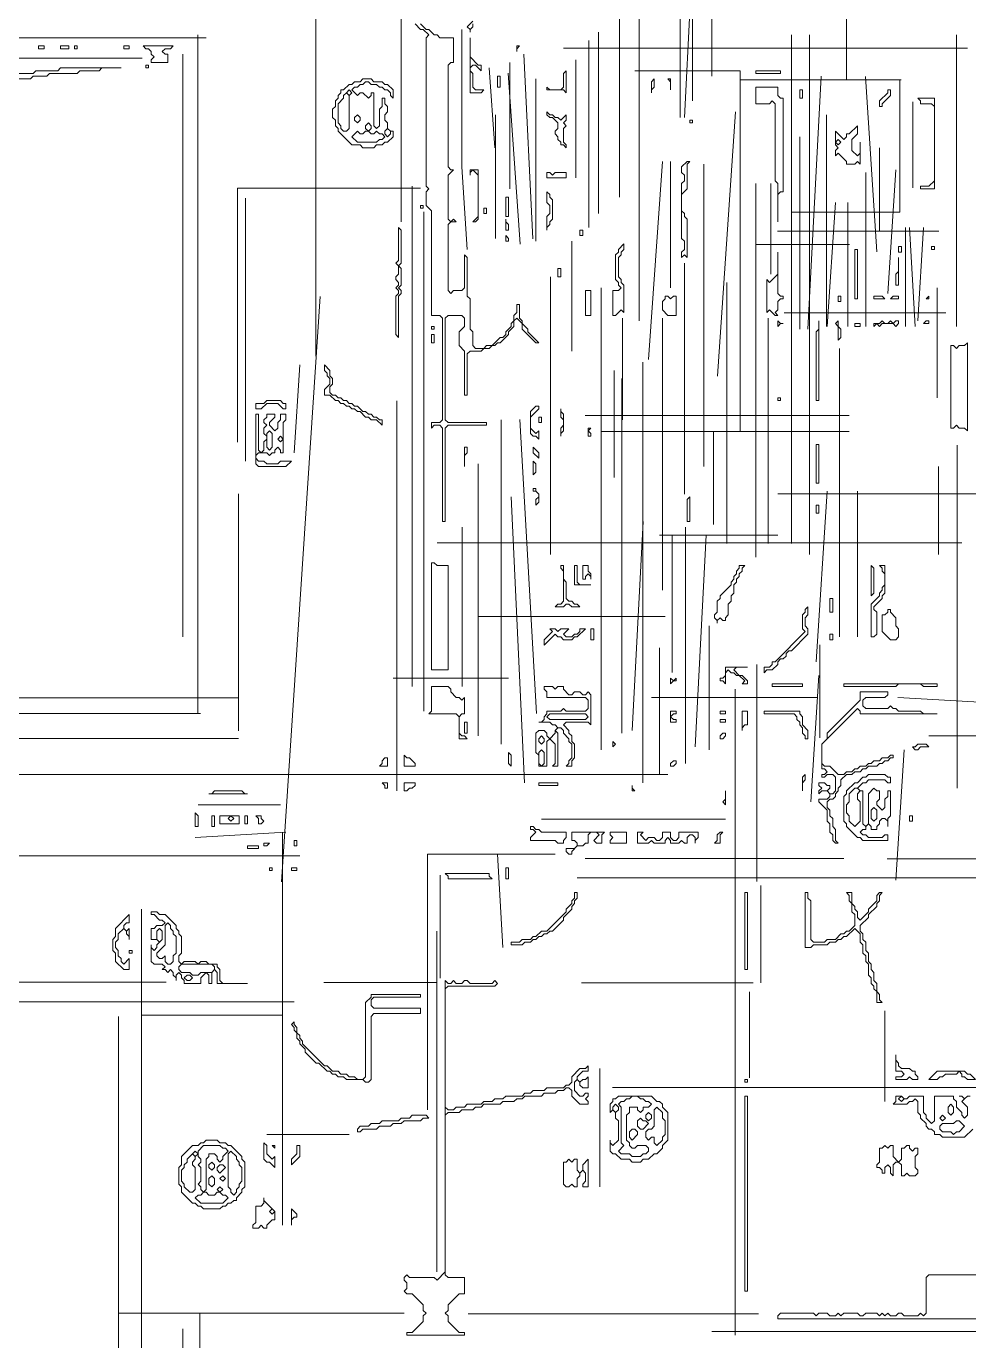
# Model space of a CAD drawing. Extents: x 12 to 2459, y 13 to 1740.
# Drawn here: x 1513.5 to 1856.5, y 627 to 1105.2 of the extents above; entities that cross this region are included whole.
import ezdxf

# ---------------------------------------------------------------- set-up
doc = ezdxf.new("R2010")
doc.units = 0
for name, color, linetype, lineweight in [('TRACE_CURVE', 6, 'Continuous', 0), ('TRACE_STRAIGHT', 5, 'Continuous', 0), ('TRACE_TEXT_SYMBOL', 6, 'Continuous', 0)]:
    doc.layers.add(name, color=color, linetype=linetype, lineweight=lineweight)

msp = doc.modelspace()

# ---------------------------------------------------------------- linework, layer by layer
at = {"layer": 'TRACE_CURVE', "color": 6}
for points in [[(1655, 1106), (1657, 1104), (1658, 1104), (1660, 1102), (1659, 1101), (1659, 1047), (1660, 1046), (1659, 1045), (1659, 1040), (1661, 1038), (1661, 1000), (1664, 1000), (1665, 999), (1665, 962), (1664, 961), (1661, 961), (1661, 959), (1662, 960), (1664, 960), (1665, 959), (1665, 925), (1666, 925), (1666, 959), (1667, 960), (1681, 960), (1681, 961), (1667, 961), (1666, 962), (1666, 999), (1667, 1000), (1672, 1000), (1673, 999), (1673, 996), (1671, 994), (1671, 989), (1673, 987), (1673, 971), (1674, 971), (1674, 986), (1675, 987), (1679, 987), (1680, 988), (1682, 988), (1683, 989), (1684, 989), (1685, 990), (1686, 990), (1689, 993), (1689, 994), (1691, 996), (1691, 998), (1692, 999), (1694, 997), (1694, 995), (1699, 990), (1700, 990), (1696, 994), (1696, 995), (1694, 997), (1694, 998), (1693, 999), (1693, 1004)], [(1693, 1004), (1692, 1004), (1692, 1001), (1691, 1000), (1691, 998), (1690, 997), (1690, 996), (1688, 994), (1688, 993), (1687, 992), (1686, 992), (1683, 989), (1681, 989), (1680, 988), (1677, 988), (1676, 989), (1676, 994), (1675, 995), (1675, 1006), (1674, 1007), (1674, 1021), (1673, 1022), (1673, 1010), (1672, 1009), (1669, 1009), (1668, 1008), (1667, 1009), (1667, 1033), (1668, 1034), (1670, 1034), (1669, 1035), (1668, 1034), (1667, 1035), (1667, 1051), (1669, 1053), (1668, 1053), (1667, 1054), (1667, 1091), (1668, 1092), (1669, 1092), (1669, 1101), (1664, 1101), (1663, 1102), (1662, 1102), (1660, 1104), (1659, 1104), (1657, 1106)], [(1506, 1086), (1515, 1086), (1516, 1087), (1521, 1087), (1522, 1088), (1532, 1088), (1533, 1089), (1540, 1089), (1541, 1090), (1548, 1090), (1526, 1090), (1525, 1089), (1517, 1089), (1516, 1088), (1506, 1088)], [(1666, 758), (1666, 652), (1663, 649), (1662, 650), (1653, 650), (1652, 651), (1651, 650), (1651, 649), (1652, 648), (1652, 646), (1651, 645), (1652, 644), (1654, 644), (1658, 640), (1658, 638), (1659, 637), (1658, 636), (1658, 634), (1654, 630), (1652, 630), (1652, 629), (1673, 629), (1673, 630), (1671, 630), (1667, 634), (1667, 636), (1666, 637), (1667, 638), (1667, 640), (1671, 644), (1673, 644), (1673, 650), (1667, 650), (1666, 651), (1666, 709), (1667, 710), (1671, 710), (1672, 711), (1676, 711), (1677, 712), (1679, 712), (1680, 713), (1686, 713), (1687, 714), (1691, 714), (1692, 715), (1694, 715), (1695, 716), (1701, 716), (1702, 717), (1706, 717), (1707, 718), (1709, 718), (1710, 719), (1711, 719), (1712, 718), (1712, 716), (1715, 713), (1718, 713), (1718, 714), (1717, 715), (1718, 716), (1718, 717), (1717, 717)], [(1717, 717), (1716, 716), (1715, 716), (1713, 718), (1713, 721), (1714, 722), (1715, 721), (1715, 720), (1716, 719), (1718, 719), (1718, 723), (1717, 722), (1716, 722), (1715, 721), (1714, 722), (1714, 723), (1716, 725), (1718, 725), (1718, 727), (1717, 726), (1715, 726), (1712, 723), (1712, 721), (1711, 720), (1710, 720), (1709, 719), (1703, 719), (1702, 718), (1698, 718), (1697, 717), (1695, 717), (1694, 716), (1688, 716), (1687, 715), (1684, 715), (1683, 714), (1680, 714), (1679, 713), (1674, 713), (1673, 712), (1670, 712), (1669, 711), (1667, 711), (1666, 712), (1666, 755), (1667, 756), (1684, 756), (1685, 757), (1684, 758), (1683, 757), (1675, 757), (1674, 758), (1673, 758), (1672, 757), (1670, 757), (1669, 758), (1668, 757), (1667, 757), (1666, 758)]]:
    msp.add_lwpolyline(points, dxfattribs=at)
at = {"layer": 'TRACE_STRAIGHT', "color": 5}
for p, q in [((1729.44, 1167), (1729.44, 1043)), ((1812, 1140), (1812, 1085.65)), ((1751.5, 1124), (1751.5, 1072)), ((1756, 1125), (1756, 1078)), ((1649.89, 1119), (1649.89, 1034)), ((1763, 1123), (1763, 1087)), ((1618.85, 1118.88), (1618.85, 985.12)), ((1736.5, 1117.75), (1736.5, 998)), ((1753, 1072), (1755.1, 1113)), ((1454, 1100.96), (1579, 1100.96)), ((1575.9, 1102), (1575.9, 855.11)), ((1672, 1104), (1672, 1054)), ((1718.25, 1100), (1718.25, 1032)), ((1721.75, 1103), (1721.75, 1037)), ((1792, 1102), (1792, 917)), ((1798.5, 1102), (1798.5, 913)), ((1852, 1102), (1852, 996)), ((1570.5, 1095), (1570.5, 883)), ((1694.62, 1095.03), (1697.87, 1027.85)), ((1709, 1097.25), (1856, 1097.25)), ((1454.38, 1093.55), (1555.62, 1093.55)), ((1689.5, 1092), (1689.5, 1046)), ((1713.5, 1093), (1713.5, 1050)), ((1682, 1090), (1684, 1061)), ((1688.86, 1088.06), (1693.19, 1025.94)), ((1699, 1086), (1699, 1027)), ((1735, 1089), (1773.27, 1089)), ((1773.27, 1089), (1773.27, 957.74)), ((1773.27, 1085.65), (1831.88, 1085.65)), ((1797.97, 995.02), (1802.81, 1087.06)), ((1818.93, 1086.93), (1823.11, 1023.07)), ((1831.38, 1085.65), (1831.38, 1037.54)), ((1836.19, 1077.63), (1836.19, 1046.37)), ((1684.25, 1073), (1684.25, 1028)), ((1765.1, 977.93), (1771.59, 1074.03)), ((1804.75, 1073), (1804.75, 996)), ((1795, 1065), (1795, 995)), ((1824, 1061), (1824, 1030.65)), ((1672, 1054), (1674, 1024)), ((1740, 984), (1745, 1056)), ((1748, 1056), (1748, 1010)), ((1760.12, 1055), (1760.12, 945)), ((1819, 1052), (1819, 996)), ((1827, 1008), (1830, 1053)), ((1779, 1048), (1779, 912)), ((1784.5, 1048), (1784.5, 1015)), ((1590.35, 1046.3), (1590.35, 953.87)), ((1590.35, 1046.3), (1657, 1046.3)), ((1593.33, 1042.63), (1593.33, 947)), ((1654, 1047), (1654, 865)), ((1658.21, 1037.63), (1658.21, 856)), ((1805, 996), (1808, 1041)), ((1812.5, 1041), (1812.5, 996)), ((1791.87, 1037.54), (1831.38, 1037.54)), ((1786.87, 1030.65), (1845.63, 1030.65)), ((1833.5, 1032), (1833.5, 996)), ((1835, 1032), (1837, 996)), ((1838, 998), (1840, 1032)), ((1712, 1027), (1712, 987)), ((1779, 1025.79), (1813.13, 1025.79)), ((1753, 1019), (1753, 935)), ((1704.31, 1014), (1704.31, 913)), ((1722.75, 1010), (1722.75, 842)), ((1768.5, 1012), (1768.5, 917)), ((1845, 1010), (1845, 970)), ((1606.4, 793.91), (1620.4, 1006.91)), ((1789.37, 1000.95), (1848.14, 1000.95)), ((1730.5, 999), (1730.5, 962)), ((1745, 999), (1745, 900)), ((1783.5, 999), (1783.5, 917)), ((1809.5, 988), (1809.5, 883)), ((1611, 950), (1613, 982)), ((1737.88, 983), (1737.88, 830)), ((1727.5, 980), (1727.5, 941)), ((1730.25, 977), (1730.25, 848)), ((1648.36, 968.88), (1648.36, 827)), ((1686.28, 962), (1686.28, 844)), ((1693.18, 962.12), (1699.18, 855.12)), ((1716.93, 963.59), (1813, 963.59)), ((1722.75, 957.74), (1813, 957.74)), ((1763.58, 957.74), (1763.58, 923.88)), ((1852.25, 952.83), (1852.25, 828)), ((1678, 946), (1678, 847)), ((1845.5, 945), (1845.5, 913)), ((1590.7, 935.13), (1590.7, 848.87)), ((1689.96, 933.95), (1694.8, 829.99)), ((1787, 935.06), (2043, 935.06)), ((1801, 874), (1805, 936)), ((1816, 936), (1816, 883)), ((1672.12, 923), (1672.12, 865)), ((1734, 849), (1738, 925)), ((1753.38, 923), (1753.38, 837)), ((1744, 920), (1787, 920)), ((1748.61, 920), (1748.61, 870.12)), ((1757, 843), (1761, 920)), ((1663.03, 917.25), (1854.03, 917.25)), ((1678, 890.5), (1746, 890.5)), ((1762, 887), (1762, 842)), ((1802.36, 880.13), (1802.36, 846.37)), ((1744, 879), (1744, 833)), ((1779.41, 873), (1779.41, 794)), ((1647, 868), (1689, 868)), ((1799, 823), (1802, 869)), ((1454, 860.82), (1590.7, 860.82)), ((1741, 861), (1801.48, 861)), ((1771.49, 864), (1771.49, 629)), ((1830.66, 861.01), (1883.66, 858.01)), ((1455, 855.11), (1576.88, 855.11)), ((1842, 847), (1922, 847)), ((1405.62, 846.11), (1590.7, 846.11)), ((1829.97, 794.5), (1833, 842)), ((1445.62, 832.97), (1747, 832.97)), ((1576, 822), (1606, 822)), ((1701, 816.75), (1768, 816.75)), ((1575, 810), (1608, 812)), ((1606.71, 812), (1606.71, 669)), ((1438.12, 803.42), (1613, 803.42)), ((1659.53, 804), (1659.53, 711)), ((1659.53, 804), (1706, 804)), ((1685, 804), (1687, 770)), ((1716.88, 802.38), (1811, 802.38)), ((1826.87, 802.27), (1923, 802.27)), ((1664.09, 796.38), (1664.09, 758.88)), ((1714, 795.38), (1915, 795.38)), ((1780.87, 792.63), (1780.87, 757.16)), ((1555.43, 784), (1555.43, 561.37)), ((1662.88, 776), (1662.88, 652)), ((1473.12, 757.38), (1564.38, 757.38)), ((1621.85, 757.37), (1663, 757.37)), ((1715.62, 757.16), (1778, 757.16)), ((1776.67, 753.88), (1776.67, 722.62)), ((1236.88, 750.26), (1611, 750.26)), ((1826, 747), (1826, 714)), ((1547.03, 745), (1547.03, 552.62)), ((1555.43, 745.47), (1606.71, 745.47)), ((1722.25, 726), (1722.25, 683)), ((1726.87, 719.09), (1860, 719.09)), ((1601, 702), (1631, 702)), ((1547, 637), (1651, 637)), ((1576.7, 637), (1576.7, 552)), ((1674.38, 636.77), (1780, 636.77)), ((1570.43, 631.38), (1570.43, 552)), ((1763, 630.39), (1924, 630.39))]:
    msp.add_line(p, q, dxfattribs=at)
at = {"layer": 'TRACE_TEXT_SYMBOL', "color": 6}
for points in [[(1676, 1107), (1674, 1105), (1675, 1104), (1675, 1103), (1675, 1104), (1676, 1105), (1676, 1106)], [(1636, 1086), (1635, 1085), (1633, 1085), (1632, 1084), (1631, 1084), (1629, 1082), (1628, 1082), (1628, 1081), (1627, 1080), (1627, 1079), (1626, 1078), (1626, 1076), (1625, 1075), (1625, 1072), (1626, 1071), (1626, 1069), (1627, 1068), (1627, 1067), (1632, 1062), (1635, 1062), (1636, 1061), (1640, 1061), (1641, 1062), (1643, 1062), (1644, 1063), (1645, 1063), (1647, 1065), (1647, 1067), (1646, 1067), (1645, 1068), (1645, 1070), (1644, 1071), (1644, 1073), (1645, 1074), (1645, 1076), (1644, 1077), (1644, 1079), (1643, 1079), (1643, 1076), (1642, 1075), (1642, 1069), (1641, 1068), (1640, 1069), (1640, 1081), (1639, 1081), (1639, 1080), (1638, 1079), (1636, 1081), (1635, 1081), (1634, 1080), (1632, 1082), (1633, 1083), (1634, 1083), (1635, 1084), (1636, 1084), (1637, 1085), (1638, 1085), (1639, 1084), (1641, 1084), (1642, 1083), (1643, 1083), (1644, 1082), (1645, 1082), (1646, 1081)], [(1646, 1081), (1646, 1080), (1647, 1079), (1647, 1082), (1645, 1084), (1644, 1084), (1643, 1085), (1640, 1085), (1639, 1086), (1636, 1086)], [(1702, 865), (1702, 864), (1703, 863), (1703, 861), (1717, 861), (1718, 860), (1718, 857), (1717, 856), (1710, 856), (1709, 857), (1708, 856), (1703, 856), (1703, 855), (1702, 854), (1702, 853), (1701, 852), (1700, 852), (1704, 852), (1705, 851), (1706, 851), (1707, 850), (1706, 849), (1706, 848), (1704, 846), (1703, 847), (1703, 848), (1702, 849), (1700, 849), (1699, 848), (1699, 841), (1700, 840), (1700, 836), (1703, 836), (1703, 845), (1704, 846), (1706, 844), (1706, 837), (1705, 836), (1707, 836), (1707, 848), (1706, 849), (1707, 850), (1708, 850), (1709, 849), (1709, 848), (1711, 846), (1711, 845), (1712, 844), (1712, 839), (1711, 838), (1711, 837), (1710, 836), (1712, 836), (1712, 838), (1713, 839), (1713, 844), (1712, 845), (1712, 847), (1711, 848), (1711, 849), (1709, 851), (1710, 852), (1718, 852), (1719, 851)], [(1719, 851), (1719, 862), (1718, 863), (1717, 862), (1716, 862), (1715, 863), (1713, 863), (1712, 862), (1711, 862), (1709, 864), (1709, 865), (1707, 865), (1706, 864), (1705, 865), (1702, 865)], [(1817, 863), (1817, 860), (1805, 848), (1805, 846), (1803, 844), (1803, 835), (1804, 835), (1805, 834), (1804, 833), (1803, 833), (1803, 832), (1804, 832), (1805, 833), (1807, 833), (1808, 832), (1808, 827), (1807, 826), (1806, 826), (1805, 827), (1806, 828), (1806, 829), (1805, 829), (1804, 830), (1802, 830), (1802, 829), (1803, 828), (1802, 827), (1802, 826), (1803, 827), (1805, 827), (1806, 826), (1806, 825), (1805, 824), (1802, 824), (1802, 823), (1805, 820), (1805, 816), (1806, 815), (1806, 812), (1807, 811), (1807, 809), (1808, 808), (1809, 808), (1808, 809), (1808, 813), (1807, 814), (1807, 817), (1806, 818), (1806, 820), (1805, 821), (1805, 823), (1806, 824), (1807, 824), (1808, 825), (1808, 826), (1809, 827), (1809, 828), (1810, 829), (1810, 831), (1812, 833), (1814, 833), (1815, 834), (1817, 834), (1818, 835)], [(1818, 835), (1819, 835), (1820, 836), (1823, 836), (1824, 837), (1825, 837), (1826, 838), (1827, 838), (1828, 839), (1829, 839), (1829, 840), (1828, 840), (1827, 839), (1825, 839), (1824, 838), (1822, 838), (1821, 837), (1820, 837), (1819, 836), (1817, 836), (1816, 835), (1815, 835), (1814, 834), (1812, 834), (1811, 833), (1809, 833), (1806, 836), (1804, 836), (1803, 837), (1803, 844), (1816, 857), (1817, 856), (1817, 855), (1845, 855), (1840, 855), (1839, 856), (1831, 856), (1830, 857), (1829, 857), (1828, 858), (1827, 857), (1819, 857), (1818, 858), (1818, 860), (1819, 861), (1826, 861), (1827, 862), (1827, 863), (1817, 863)], [(1820, 833), (1819, 832), (1818, 832), (1816, 830), (1815, 830), (1812, 827), (1812, 826), (1811, 825), (1811, 816), (1812, 815), (1812, 814), (1816, 810), (1817, 810), (1818, 809), (1827, 809), (1827, 811), (1826, 811), (1825, 810), (1820, 810), (1819, 811), (1818, 811), (1817, 812), (1818, 813), (1819, 813), (1819, 814), (1820, 815), (1821, 814), (1821, 813), (1823, 813), (1823, 814), (1824, 815), (1824, 816), (1825, 817), (1826, 817), (1827, 816), (1827, 814), (1827, 817), (1828, 818), (1828, 827), (1827, 827), (1827, 825), (1826, 824), (1826, 821), (1825, 820), (1823, 822), (1823, 823), (1824, 824), (1824, 827), (1823, 827), (1822, 828), (1820, 826), (1820, 815), (1819, 814), (1818, 815), (1818, 827), (1817, 827), (1816, 828), (1818, 830), (1819, 830), (1820, 831), (1826, 831), (1827, 830), (1828, 830), (1828, 832)], [(1828, 832), (1827, 832), (1826, 833), (1820, 833)], [(1797, 790), (1797, 770), (1799, 770), (1800, 771), (1805, 771), (1806, 772), (1808, 772), (1809, 773), (1810, 773), (1811, 774), (1812, 774), (1815, 777), (1817, 775), (1817, 772), (1818, 771), (1818, 768), (1819, 767), (1819, 765), (1820, 764), (1820, 760), (1821, 759), (1821, 757), (1822, 756), (1822, 755), (1823, 754), (1823, 750), (1825, 750), (1824, 751), (1824, 753), (1823, 754), (1823, 757), (1822, 758), (1822, 761), (1821, 762), (1821, 764), (1820, 765), (1820, 768), (1819, 769), (1819, 772), (1818, 773), (1818, 775), (1817, 776), (1817, 778), (1820, 781), (1820, 782), (1823, 785), (1823, 786), (1824, 787), (1824, 789), (1825, 790), (1824, 790), (1823, 789), (1823, 787), (1820, 784), (1820, 783), (1817, 780), (1816, 781), (1816, 783), (1815, 784), (1815, 785), (1814, 786), (1814, 790), (1812, 790), (1813, 789)], [(1813, 789), (1813, 787), (1814, 786), (1814, 783), (1815, 782), (1815, 778), (1813, 776), (1812, 776), (1811, 775), (1810, 775), (1808, 773), (1805, 773), (1804, 772), (1800, 772), (1799, 773), (1799, 787), (1798, 788), (1798, 790), (1797, 790)], [(1559, 783), (1559, 782), (1560, 782), (1562, 780), (1563, 780), (1564, 779), (1563, 778), (1561, 778), (1560, 777), (1559, 777), (1559, 773), (1561, 773), (1562, 772), (1561, 771), (1561, 770), (1560, 769), (1559, 770), (1559, 771), (1559, 765), (1560, 764), (1563, 764), (1564, 763), (1563, 762), (1564, 762), (1565, 761), (1566, 762), (1567, 761), (1567, 760), (1568, 759), (1568, 758), (1568, 760), (1569, 761), (1570, 760), (1570, 759), (1571, 758), (1571, 757), (1577, 757), (1577, 759), (1579, 761), (1580, 760), (1580, 757), (1581, 757), (1581, 761), (1582, 762), (1583, 761), (1583, 757), (1594, 757), (1585, 757), (1584, 758), (1584, 762), (1583, 763), (1583, 764), (1580, 764), (1579, 765), (1577, 765), (1576, 764), (1575, 765), (1571, 765), (1570, 764), (1569, 765), (1569, 767), (1570, 768), (1570, 774), (1569, 775)], [(1569, 775), (1569, 776), (1568, 777), (1568, 778), (1564, 782), (1562, 782), (1561, 783), (1559, 783)], [(1857, 716), (1856, 716), (1855, 715), (1854, 716), (1853, 716), (1854, 716), (1855, 715), (1854, 714), (1856, 712), (1856, 709), (1855, 708), (1854, 709), (1854, 710), (1852, 712), (1852, 714), (1851, 715), (1851, 716), (1844, 716), (1844, 707), (1843, 706), (1841, 708), (1841, 709), (1840, 710), (1840, 716), (1835, 716), (1834, 715), (1833, 715), (1832, 716), (1830, 716), (1830, 714), (1829, 713), (1834, 713), (1835, 714), (1836, 714), (1837, 715), (1838, 714), (1838, 710), (1839, 709), (1839, 708), (1841, 706), (1841, 705), (1842, 704), (1843, 704), (1844, 703), (1844, 702), (1846, 702), (1847, 701), (1855, 701), (1858, 704)], [(1862, 651), (1842, 651), (1841, 650), (1841, 637), (1840, 636), (1839, 637), (1838, 636), (1833, 636), (1832, 637), (1831, 637), (1830, 636), (1828, 636), (1827, 637), (1826, 636), (1825, 637), (1824, 636), (1823, 637), (1819, 637), (1818, 636), (1817, 636), (1816, 637), (1811, 637), (1810, 636), (1809, 637), (1808, 636), (1806, 636), (1805, 637), (1802, 637), (1801, 636), (1800, 637), (1788, 637), (1787, 636), (1787, 635), (1860, 635)]]:
    msp.add_lwpolyline(points, dxfattribs=at)
for points in [[(1675, 1101), (1675, 1081), (1679, 1081), (1680, 1082), (1677, 1082), (1676, 1083), (1676, 1088), (1675, 1089), (1675, 1090), (1676, 1091), (1677, 1091), (1679, 1089), (1679, 1091), (1678, 1091), (1675, 1094)], [(1518, 1098), (1520, 1098), (1520, 1097), (1518, 1097)], [(1526, 1098), (1529, 1098), (1529, 1097), (1526, 1097)], [(1531, 1098), (1532, 1098), (1532, 1097), (1531, 1097)], [(1549, 1098), (1551, 1098), (1551, 1097), (1549, 1097)], [(1556, 1098), (1557, 1097), (1558, 1097), (1559, 1096), (1559, 1095), (1560, 1094), (1559, 1093), (1559, 1092), (1565, 1092), (1565, 1095), (1564, 1095), (1563, 1096), (1564, 1097), (1566, 1097), (1567, 1098)], [(1692, 1098), (1692, 1096), (1692, 1097), (1693, 1098)], [(1557, 1091), (1558, 1091), (1558, 1090), (1557, 1090)], [(1685, 1087), (1686, 1087), (1686, 1083), (1685, 1083)], [(1710, 1089), (1709, 1088), (1709, 1083), (1708, 1082), (1704, 1082), (1703, 1083), (1703, 1082), (1709, 1082), (1710, 1081)], [(1742, 1086), (1741, 1085), (1741, 1081), (1741, 1082), (1742, 1083)], [(1747, 1086), (1748, 1085), (1748, 1082), (1748, 1086)], [(1779, 1089), (1788, 1089), (1788, 1088), (1779, 1088)], [(1629, 1080), (1630, 1081), (1631, 1080), (1631, 1068), (1630, 1067), (1629, 1067), (1628, 1068), (1628, 1069), (1627, 1070), (1627, 1077), (1629, 1079)], [(1630, 1081), (1631, 1082), (1632, 1081), (1631, 1080)], [(1779, 1083), (1779, 1077), (1784, 1077), (1785, 1078), (1786, 1077), (1786, 1049), (1787, 1048), (1787, 1034), (1787, 1044), (1788, 1045), (1789, 1045), (1789, 1079), (1788, 1079), (1787, 1080), (1787, 1083)], [(1795, 1082), (1796, 1082), (1796, 1079), (1795, 1079)], [(1827, 1082), (1827, 1081), (1824, 1078), (1824, 1076), (1825, 1076), (1825, 1077), (1828, 1080), (1828, 1082)], [(1838, 1079), (1839, 1078), (1839, 1077), (1843, 1077), (1844, 1076), (1844, 1049), (1842, 1047), (1839, 1047), (1839, 1046), (1844, 1046), (1844, 1079)], [(1633, 1072), (1634, 1073), (1635, 1072), (1635, 1071), (1634, 1070), (1633, 1071)], [(1703, 1074), (1703, 1073), (1704, 1072), (1705, 1072), (1707, 1070), (1707, 1068), (1706, 1067), (1706, 1066), (1707, 1065), (1707, 1064), (1708, 1063), (1708, 1062), (1709, 1062), (1710, 1061), (1710, 1062), (1709, 1063), (1709, 1068), (1710, 1069), (1709, 1070), (1710, 1071), (1710, 1073), (1708, 1071), (1707, 1072), (1706, 1072), (1705, 1073), (1704, 1073)], [(1634, 1067), (1635, 1066), (1636, 1066), (1637, 1067), (1638, 1067), (1639, 1066), (1640, 1066), (1641, 1067), (1642, 1066), (1643, 1066), (1644, 1065), (1643, 1064), (1642, 1064), (1641, 1063), (1634, 1063), (1632, 1065)], [(1637, 1069), (1638, 1070), (1639, 1069), (1639, 1068), (1638, 1067), (1637, 1068)], [(1644, 1067), (1645, 1068), (1646, 1067), (1646, 1066), (1645, 1065), (1644, 1066)], [(1755, 1071), (1755, 1070), (1756, 1070), (1756, 1071)], [(1816, 1069), (1813, 1066), (1812, 1066), (1812, 1065), (1811, 1064), (1808, 1067), (1808, 1062), (1809, 1061), (1808, 1060), (1808, 1058), (1809, 1059), (1812, 1056), (1812, 1055), (1815, 1055), (1816, 1056), (1817, 1055), (1817, 1063), (1817, 1059), (1816, 1058), (1814, 1060), (1814, 1064), (1816, 1066)], [(1808, 1063), (1809, 1064), (1810, 1063), (1809, 1062)], [(1675, 1053), (1675, 1051), (1675, 1052), (1676, 1053), (1678, 1051), (1678, 1036), (1676, 1034), (1677, 1034), (1678, 1035), (1678, 1053)], [(1703, 1052), (1703, 1050), (1710, 1050), (1710, 1052), (1706, 1052), (1705, 1051), (1704, 1052)], [(1754, 1056), (1752, 1054), (1752, 1052), (1753, 1051), (1753, 1049), (1752, 1048), (1752, 1028), (1753, 1027), (1753, 1024), (1752, 1023), (1752, 1021), (1753, 1022), (1754, 1021), (1754, 1035), (1753, 1036), (1753, 1037), (1752, 1038), (1752, 1044), (1754, 1046), (1754, 1055), (1755, 1056)], [(1688, 1043), (1689, 1043), (1689, 1036), (1688, 1036)], [(1703, 1045), (1703, 1041), (1704, 1040), (1704, 1037), (1703, 1036), (1703, 1031), (1703, 1032), (1704, 1033), (1704, 1034), (1705, 1035), (1705, 1042), (1704, 1043), (1704, 1044)], [(1657, 1040), (1658, 1040), (1658, 1039), (1657, 1039)], [(1680, 1039), (1681, 1039), (1681, 1037), (1680, 1037)], [(1688, 1035), (1688, 1031), (1689, 1031), (1689, 1033), (1688, 1034)], [(1649, 1032), (1649, 1020), (1648, 1019), (1649, 1018), (1649, 1015), (1648, 1014), (1648, 1013), (1649, 1012), (1649, 1011), (1648, 1010), (1649, 1009), (1649, 1008), (1648, 1007), (1648, 993), (1649, 992), (1649, 1007), (1650, 1008), (1650, 1009), (1649, 1010), (1650, 1011), (1650, 1017), (1649, 1018), (1650, 1019), (1650, 1031)], [(1688, 1029), (1688, 1027), (1689, 1027), (1689, 1028)], [(1715, 1031), (1716, 1031), (1716, 1029), (1715, 1029)], [(1731, 1026), (1729, 1024), (1729, 1023), (1728, 1022), (1728, 1013), (1729, 1012), (1729, 1011), (1730, 1010), (1729, 1009), (1727, 1009), (1727, 1000), (1728, 1000), (1730, 1002), (1731, 1001), (1731, 1011), (1730, 1012), (1730, 1013), (1729, 1014), (1729, 1021), (1730, 1022), (1730, 1023), (1731, 1024)], [(1815, 1024), (1816, 1024), (1816, 1006), (1815, 1006)], [(1831, 1025), (1832, 1025), (1832, 1023), (1831, 1023)], [(1843, 1025), (1843, 1024), (1844, 1024), (1844, 1025)], [(1787, 1023), (1787, 1015), (1784, 1012), (1783, 1013), (1783, 1001), (1784, 1002), (1786, 1000), (1787, 1000), (1786, 1001), (1787, 1002), (1787, 1005), (1788, 1006), (1789, 1006), (1789, 1007), (1788, 1007), (1787, 1008)], [(1831, 1021), (1831, 1016), (1830, 1015), (1830, 1011), (1831, 1011)], [(1707, 1017), (1708, 1017), (1708, 1014), (1707, 1014)], [(1717, 1009), (1717, 1000), (1719, 1000), (1719, 1009)], [(1746, 1007), (1746, 1006), (1745, 1005), (1745, 1002), (1747, 1000), (1750, 1000), (1750, 1007), (1749, 1007), (1748, 1006), (1747, 1007)], [(1809, 1007), (1810, 1007), (1810, 1005), (1809, 1005)], [(1822, 1007), (1822, 1006), (1826, 1006), (1825, 1007)], [(1829, 1007), (1828, 1006), (1831, 1006), (1831, 1007)], [(1842, 1007), (1841, 1006), (1842, 1006)], [(1661, 996), (1662, 996), (1662, 995), (1661, 995)], [(1787, 998), (1787, 996), (1788, 997), (1789, 997), (1788, 997)], [(1802, 998), (1802, 995), (1801, 994), (1801, 969), (1802, 969)], [(1809, 998), (1808, 997), (1809, 996), (1809, 991), (1810, 992), (1810, 995), (1809, 996)], [(1815, 997), (1817, 997), (1817, 996), (1815, 996)], [(1825, 998), (1824, 997), (1822, 997), (1822, 996), (1823, 997), (1824, 996), (1825, 997), (1829, 997), (1830, 996), (1831, 997), (1831, 998), (1830, 998), (1829, 997), (1828, 998), (1827, 997), (1826, 997)], [(1841, 998), (1840, 997), (1842, 997), (1842, 998)], [(1661, 993), (1662, 993), (1662, 990), (1661, 990)], [(1856, 990), (1855, 989), (1853, 989), (1852, 988), (1851, 989), (1850, 989), (1850, 959), (1851, 959), (1852, 960), (1853, 959), (1855, 959), (1856, 958)], [(1622, 982), (1622, 980), (1623, 979), (1623, 978), (1624, 977), (1624, 975), (1622, 973), (1622, 971), (1624, 971), (1626, 969), (1627, 969), (1628, 968), (1629, 968), (1630, 967), (1631, 967), (1632, 966), (1633, 966), (1634, 965), (1635, 965), (1637, 963), (1638, 963), (1639, 962), (1641, 962), (1643, 960), (1643, 962), (1642, 962), (1641, 963), (1640, 963), (1639, 964), (1638, 964), (1637, 965), (1636, 965), (1634, 967), (1633, 967), (1632, 968), (1631, 968), (1630, 969), (1629, 969), (1628, 970), (1627, 970), (1626, 971), (1625, 971), (1624, 972), (1624, 974), (1625, 975), (1625, 977), (1624, 978), (1624, 980)], [(1601, 969), (1600, 968), (1597, 968), (1597, 966), (1599, 966), (1601, 968), (1605, 968), (1607, 966), (1608, 966), (1608, 968), (1607, 968), (1606, 969)], [(1699, 967), (1697, 965), (1697, 957), (1698, 956), (1699, 956), (1700, 955), (1700, 958), (1699, 957), (1697, 959), (1697, 963), (1700, 966), (1700, 967)], [(1708, 966), (1708, 963), (1709, 962), (1709, 960), (1708, 959), (1708, 956), (1708, 957), (1709, 958), (1709, 964), (1708, 965)], [(1787, 970), (1788, 970), (1788, 969), (1787, 969)], [(1597, 964), (1597, 946), (1598, 945), (1608, 945), (1610, 947), (1606, 947), (1605, 946), (1601, 946), (1600, 947), (1598, 947), (1597, 948), (1597, 949), (1598, 950), (1601, 950), (1602, 949), (1603, 950), (1604, 950), (1604, 951), (1605, 952), (1606, 951), (1606, 950), (1607, 950), (1607, 961), (1608, 962), (1608, 964), (1606, 964), (1606, 962), (1605, 961), (1605, 959), (1604, 958), (1602, 960), (1602, 961), (1604, 963), (1604, 964), (1601, 964), (1601, 963), (1600, 962), (1600, 961), (1601, 960), (1600, 959), (1600, 957), (1601, 956), (1601, 955), (1600, 954), (1600, 951), (1599, 950), (1598, 951), (1598, 964)], [(1700, 963), (1701, 963), (1701, 961), (1700, 961)], [(1601, 957), (1602, 958), (1603, 957), (1603, 952), (1602, 951), (1601, 952)], [(1718, 959), (1718, 956), (1719, 956), (1719, 957), (1718, 958), (1719, 959)], [(1605, 955), (1606, 956), (1607, 955), (1606, 954)], [(1673, 952), (1673, 945), (1673, 949), (1674, 950), (1674, 952)], [(1698, 952), (1698, 950), (1700, 948), (1700, 950)], [(1801, 953), (1801, 939), (1802, 939), (1802, 953)], [(1698, 947), (1698, 942), (1699, 943), (1699, 946)], [(1698, 937), (1698, 936), (1699, 936), (1700, 935), (1700, 934), (1699, 933), (1699, 931), (1700, 932), (1700, 935), (1699, 936), (1699, 937)], [(1755, 934), (1754, 933), (1754, 925), (1755, 925)], [(1801, 931), (1802, 931), (1802, 928), (1801, 928)], [(1661, 910), (1661, 871), (1667, 871), (1667, 909), (1663, 909), (1662, 910)], [(1708, 909), (1708, 908), (1709, 907), (1709, 896), (1708, 895), (1707, 895), (1706, 894), (1709, 894), (1710, 895), (1711, 895), (1712, 894), (1715, 894), (1714, 895), (1713, 895), (1712, 896), (1711, 896), (1710, 897), (1710, 903), (1709, 904), (1709, 909)], [(1713, 909), (1713, 902), (1719, 902), (1715, 902), (1714, 903), (1714, 909)], [(1716, 909), (1716, 904), (1717, 904), (1717, 905), (1718, 906), (1719, 905), (1719, 904), (1719, 906), (1718, 907), (1718, 909)], [(1773, 909), (1773, 908), (1772, 907), (1772, 906), (1771, 905), (1771, 904), (1770, 903), (1770, 902), (1766, 898), (1766, 897), (1765, 896), (1765, 892), (1764, 891), (1764, 890), (1765, 889), (1765, 888), (1765, 889), (1766, 890), (1767, 889), (1768, 889), (1768, 890), (1769, 891), (1769, 895), (1770, 896), (1770, 898), (1771, 899), (1771, 902), (1772, 903), (1772, 904), (1773, 905), (1773, 906), (1774, 907), (1774, 908), (1775, 909)], [(1824, 909), (1825, 908), (1825, 907), (1826, 906), (1826, 902), (1825, 901), (1825, 900), (1824, 899), (1824, 898), (1821, 895), (1821, 883), (1822, 883), (1823, 884), (1823, 892), (1822, 893), (1822, 894), (1825, 897), (1825, 898), (1826, 899), (1826, 909)], [(1821, 909), (1821, 898), (1822, 899), (1822, 908)], [(1806, 897), (1807, 897), (1807, 892), (1806, 892)], [(1798, 894), (1797, 893), (1797, 892), (1796, 891), (1796, 886), (1797, 885), (1786, 874), (1785, 874), (1785, 873), (1784, 872), (1782, 872), (1782, 870), (1783, 871), (1785, 871), (1787, 873), (1787, 874), (1788, 875), (1789, 875), (1790, 876), (1790, 877), (1791, 878), (1792, 878), (1798, 884), (1798, 886), (1797, 887), (1797, 890), (1798, 891)], [(1827, 893), (1827, 892), (1826, 891), (1825, 891), (1825, 885), (1828, 882), (1830, 882), (1831, 883), (1831, 886), (1830, 887), (1830, 890), (1828, 892), (1828, 893)], [(1704, 886), (1705, 885), (1702, 882), (1702, 880), (1706, 884), (1707, 883), (1708, 883), (1709, 882), (1712, 882), (1713, 883), (1714, 883), (1717, 886), (1715, 886), (1715, 885), (1714, 884), (1713, 884), (1712, 883), (1710, 883), (1709, 884), (1711, 886), (1708, 886), (1707, 885), (1706, 886)], [(1719, 886), (1720, 886), (1720, 882), (1719, 882)], [(1806, 884), (1807, 884), (1807, 882), (1806, 882)], [(1768, 872), (1768, 869), (1767, 868), (1766, 868), (1766, 867), (1767, 867), (1768, 866), (1768, 870), (1769, 871), (1770, 870), (1771, 870), (1772, 869), (1773, 869), (1775, 867), (1774, 866), (1776, 866), (1776, 867), (1774, 869), (1773, 869), (1771, 871), (1772, 872), (1776, 872)], [(1748, 868), (1748, 866), (1749, 867), (1750, 867), (1750, 868), (1749, 867)], [(1785, 866), (1796, 866), (1796, 865), (1785, 865)], [(1811, 866), (1811, 865), (1830, 865), (1831, 866), (1839, 866), (1840, 865), (1845, 865), (1845, 866)], [(1661, 865), (1661, 856), (1660, 855), (1670, 855), (1671, 854), (1671, 846), (1674, 846), (1673, 847), (1672, 847), (1671, 848), (1671, 854), (1672, 855), (1673, 855), (1673, 861), (1672, 860), (1671, 861), (1670, 861), (1668, 863), (1668, 864), (1667, 865)], [(1748, 856), (1748, 852), (1750, 852), (1750, 853), (1749, 853), (1748, 854), (1749, 855), (1750, 855), (1750, 856)], [(1766, 856), (1766, 855), (1768, 855), (1768, 856)], [(1774, 856), (1774, 849), (1774, 850), (1775, 851), (1776, 851), (1776, 856)], [(1782, 856), (1782, 855), (1793, 855), (1794, 854), (1794, 853), (1795, 852), (1795, 851), (1796, 850), (1796, 848), (1797, 847), (1797, 846), (1798, 846), (1798, 849), (1796, 851), (1796, 854), (1795, 855), (1795, 856)], [(1673, 852), (1674, 852), (1674, 848), (1673, 848)], [(1703, 854), (1704, 855), (1717, 855), (1718, 854), (1717, 853), (1704, 853)], [(1766, 853), (1766, 852), (1768, 852), (1768, 853)], [(1700, 846), (1701, 847), (1702, 846), (1702, 845), (1701, 844), (1700, 845)], [(1767, 848), (1766, 847), (1766, 846), (1767, 846), (1768, 847), (1768, 848)], [(1700, 841), (1701, 842), (1702, 841), (1702, 837), (1701, 836), (1700, 837)], [(1727, 845), (1727, 843), (1728, 844)], [(1838, 844), (1837, 843), (1836, 843), (1837, 842), (1838, 842), (1839, 843), (1842, 843), (1841, 844)], [(1644, 839), (1643, 838), (1643, 837), (1642, 836), (1645, 836), (1645, 839)], [(1651, 840), (1651, 836), (1655, 836), (1655, 837), (1653, 839), (1652, 839)], [(1689, 841), (1689, 837), (1690, 836), (1690, 840)], [(1749, 838), (1748, 837), (1748, 836), (1749, 836), (1750, 837), (1750, 838)], [(1797, 833), (1796, 832), (1796, 827), (1796, 830), (1797, 831)], [(1643, 830), (1644, 829), (1644, 828), (1645, 828), (1645, 830)], [(1651, 830), (1651, 827), (1652, 827), (1653, 828), (1654, 828), (1655, 829), (1655, 830)], [(1700, 830), (1707, 830), (1707, 829), (1700, 829)], [(1734, 829), (1734, 827), (1735, 827), (1734, 828)], [(1815, 828), (1816, 828), (1817, 827), (1816, 826), (1816, 824), (1817, 823), (1817, 816), (1815, 814), (1813, 816), (1813, 818), (1812, 819), (1812, 822), (1813, 823), (1813, 826)], [(1582, 827), (1581, 826), (1580, 826), (1594, 826), (1593, 826), (1592, 827)], [(1768, 827), (1768, 824), (1767, 823), (1768, 822)], [(1575, 819), (1575, 814), (1576, 814), (1576, 818)], [(1581, 818), (1581, 814), (1582, 814), (1582, 818)], [(1584, 818), (1584, 815), (1591, 815), (1591, 818)], [(1587, 817), (1588, 818), (1589, 817), (1588, 816)], [(1593, 818), (1593, 815), (1594, 815), (1594, 818)], [(1597, 818), (1598, 817), (1598, 815), (1599, 815), (1600, 816), (1599, 817), (1599, 818)], [(1821, 820), (1822, 821), (1823, 820), (1823, 817), (1822, 816), (1821, 817)], [(1835, 818), (1836, 818), (1836, 816), (1835, 816)], [(1697, 814), (1697, 813), (1698, 813), (1699, 812), (1697, 810), (1697, 809), (1706, 809), (1707, 808), (1709, 808), (1709, 809), (1710, 810), (1710, 812), (1701, 812), (1700, 813), (1699, 813), (1698, 814)], [(1611, 809), (1611, 807), (1612, 807), (1612, 809)], [(1712, 812), (1712, 809), (1713, 809), (1714, 808), (1714, 807), (1713, 806), (1710, 806), (1710, 805), (1711, 804), (1712, 804), (1712, 805), (1714, 807), (1716, 807), (1717, 808), (1718, 808), (1718, 811), (1719, 812), (1721, 812), (1722, 811), (1720, 809), (1721, 808), (1723, 808), (1723, 811), (1724, 812)], [(1726, 812), (1726, 811), (1727, 810), (1726, 809), (1726, 808), (1732, 808), (1732, 812)], [(1736, 812), (1736, 808), (1740, 808), (1741, 809), (1742, 808), (1746, 808), (1746, 809), (1747, 810), (1748, 809), (1748, 808), (1751, 808), (1752, 809), (1753, 808), (1754, 808), (1754, 810), (1755, 811), (1756, 811), (1757, 810), (1757, 808), (1757, 809), (1758, 810), (1758, 812), (1751, 812), (1751, 810), (1750, 809), (1749, 809), (1748, 810), (1748, 812), (1745, 812), (1745, 810), (1744, 809), (1743, 809), (1742, 810), (1740, 810), (1739, 809), (1737, 811), (1738, 812)], [(1766, 812), (1765, 811), (1765, 809), (1764, 808), (1766, 808), (1766, 811), (1767, 812)], [(1594, 807), (1598, 807), (1598, 806), (1594, 806)], [(1600, 808), (1600, 807), (1601, 807), (1602, 808)], [(1602, 799), (1603, 799), (1603, 798), (1602, 798)], [(1610, 799), (1612, 799), (1612, 798), (1610, 798)], [(1688, 799), (1689, 799), (1689, 795), (1688, 795)], [(1666, 797), (1667, 796), (1667, 795), (1683, 795), (1682, 796), (1682, 797)], [(1713, 790), (1713, 788), (1712, 787), (1712, 786), (1710, 784), (1710, 783), (1703, 776), (1701, 776), (1699, 774), (1698, 774), (1697, 773), (1694, 773), (1693, 772), (1690, 772), (1690, 771), (1694, 771), (1695, 772), (1697, 772), (1698, 773), (1699, 773), (1700, 774), (1701, 774), (1702, 775), (1703, 775), (1704, 776), (1705, 776), (1709, 780), (1709, 781), (1712, 784), (1712, 785), (1713, 786), (1713, 787), (1714, 788), (1714, 790)], [(1775, 790), (1775, 762), (1776, 762), (1776, 790)], [(1551, 782), (1546, 777), (1546, 774), (1545, 773), (1545, 769), (1546, 768), (1546, 765), (1549, 762), (1551, 762), (1551, 766), (1549, 764), (1548, 765), (1548, 766), (1547, 767), (1547, 769), (1546, 770), (1546, 772), (1547, 773), (1547, 775), (1549, 777), (1550, 776), (1550, 775), (1551, 774), (1551, 773), (1551, 777), (1550, 776), (1549, 777), (1549, 778), (1550, 779), (1551, 779)], [(1564, 778), (1565, 779), (1566, 778), (1566, 777), (1567, 776), (1567, 775), (1568, 774), (1568, 768), (1567, 767), (1567, 765), (1566, 764), (1565, 764), (1564, 765), (1564, 767), (1563, 766), (1562, 766), (1561, 767), (1561, 768), (1564, 771)], [(1561, 776), (1562, 777), (1563, 776), (1563, 773), (1562, 772), (1561, 773)], [(1551, 769), (1552, 769), (1552, 768), (1551, 768)], [(1569, 763), (1570, 764), (1581, 764), (1582, 763), (1582, 762), (1581, 761), (1577, 761), (1576, 760), (1574, 760), (1573, 761), (1570, 761), (1569, 762)], [(1571, 759), (1572, 760), (1573, 760), (1574, 759), (1573, 758), (1572, 758)], [(1639, 753), (1639, 752), (1637, 750), (1637, 723), (1636, 722), (1634, 722), (1633, 723), (1631, 723), (1630, 724), (1628, 724), (1627, 725), (1625, 725), (1623, 727), (1622, 727), (1614, 735), (1614, 736), (1613, 737), (1613, 738), (1612, 739), (1612, 741), (1611, 742), (1611, 743), (1610, 742), (1611, 741), (1611, 740), (1612, 739), (1612, 737), (1613, 736), (1613, 735), (1615, 733), (1615, 732), (1619, 728), (1620, 728), (1623, 725), (1624, 725), (1625, 724), (1626, 724), (1627, 723), (1629, 723), (1630, 722), (1636, 722), (1637, 721), (1638, 721), (1639, 722), (1639, 745), (1640, 746), (1657, 746), (1657, 748), (1640, 748), (1639, 749), (1639, 751), (1640, 752), (1657, 752), (1657, 753)], [(1830, 731), (1830, 725), (1832, 725), (1833, 724), (1832, 723), (1830, 723), (1830, 722), (1834, 722), (1835, 723), (1836, 722), (1838, 722), (1838, 723), (1837, 724), (1837, 725), (1836, 725), (1835, 726), (1832, 726), (1831, 727), (1831, 728), (1830, 729)], [(1845, 725), (1842, 722), (1845, 722), (1846, 723), (1847, 723), (1848, 724), (1852, 724), (1853, 725), (1854, 724), (1854, 723), (1855, 723), (1856, 722), (1859, 722), (1857, 724), (1856, 724), (1855, 725)], [(1775, 722), (1776, 722), (1776, 721), (1775, 721)], [(1729, 716), (1728, 715), (1727, 715), (1727, 714), (1726, 713), (1726, 710), (1727, 711), (1728, 710), (1728, 708), (1729, 707), (1729, 700), (1727, 698), (1726, 699), (1726, 700), (1726, 696), (1727, 695), (1728, 695), (1730, 693), (1733, 693), (1734, 692), (1737, 692), (1738, 693), (1740, 693), (1742, 695), (1743, 695), (1745, 697), (1745, 698), (1747, 700), (1747, 710), (1745, 712), (1745, 713), (1744, 714), (1743, 714), (1741, 716)], [(1727, 712), (1728, 713), (1729, 712), (1729, 711), (1728, 710), (1727, 711)], [(1733, 715), (1734, 716), (1736, 716), (1737, 715), (1738, 715), (1739, 714), (1740, 714), (1741, 713), (1740, 712), (1738, 712), (1738, 711), (1737, 710), (1736, 711), (1736, 712), (1733, 712), (1733, 710), (1732, 709), (1732, 700), (1733, 699), (1733, 698), (1734, 697), (1735, 697), (1736, 698), (1739, 698), (1740, 697), (1740, 696), (1739, 695), (1738, 695), (1737, 694), (1734, 694), (1733, 695), (1730, 695), (1729, 696), (1731, 698), (1730, 699), (1730, 712), (1729, 713), (1730, 714), (1731, 714), (1732, 715)], [(1775, 716), (1775, 645), (1776, 645), (1776, 716)], [(1831, 715), (1832, 716), (1833, 715), (1832, 714)], [(1849, 712), (1850, 713), (1851, 712), (1851, 710), (1850, 709), (1849, 710)], [(1654, 709), (1653, 708), (1650, 708), (1649, 707), (1643, 707), (1642, 706), (1639, 706), (1638, 705), (1635, 705), (1634, 704), (1634, 703), (1635, 703), (1636, 704), (1641, 704), (1642, 705), (1646, 705), (1647, 706), (1650, 706), (1651, 707), (1657, 707), (1658, 708), (1660, 708), (1659, 709)], [(1736, 707), (1737, 708), (1738, 707), (1739, 707), (1740, 706), (1738, 704), (1737, 704), (1736, 705)], [(1742, 711), (1743, 712), (1745, 710), (1745, 708), (1746, 707), (1746, 702), (1745, 701), (1745, 700), (1743, 698), (1742, 699), (1742, 701), (1741, 701), (1740, 700), (1739, 701), (1739, 703), (1740, 704), (1741, 704), (1742, 705)], [(1739, 709), (1740, 710), (1741, 709), (1741, 708), (1740, 707), (1739, 708)], [(1846, 708), (1847, 709), (1848, 708), (1847, 707)], [(1733, 703), (1734, 704), (1735, 704), (1736, 703), (1736, 702), (1734, 700), (1733, 701)], [(1851, 706), (1852, 707), (1853, 707), (1855, 705), (1853, 703), (1852, 703), (1851, 702), (1850, 703), (1847, 703), (1846, 704), (1846, 705), (1847, 706)], [(1579, 700), (1578, 699), (1577, 699), (1576, 698), (1574, 698), (1570, 694), (1570, 691), (1569, 690), (1569, 684), (1570, 683), (1570, 681), (1574, 677), (1575, 677), (1576, 676), (1577, 676), (1578, 675), (1584, 675), (1585, 676), (1586, 676), (1587, 677), (1588, 677), (1589, 678), (1590, 678), (1590, 679), (1592, 681), (1592, 682), (1593, 683), (1593, 692), (1592, 693), (1592, 694), (1588, 698), (1587, 698), (1586, 699), (1584, 699), (1583, 700)], [(1600, 699), (1600, 693), (1601, 692), (1602, 692), (1604, 690), (1604, 694), (1603, 693), (1601, 695), (1601, 698)], [(1574, 695), (1575, 694), (1575, 693), (1574, 692), (1574, 691), (1575, 690), (1575, 682), (1574, 681), (1573, 681), (1571, 683), (1571, 684), (1570, 685), (1570, 689), (1571, 690), (1571, 691), (1572, 692), (1572, 693)], [(1574, 695), (1575, 696), (1576, 695), (1575, 694)], [(1578, 698), (1584, 698), (1585, 697), (1586, 697), (1587, 696), (1585, 694), (1585, 693), (1584, 692), (1583, 693), (1583, 694), (1582, 695), (1580, 695), (1580, 694), (1579, 693), (1579, 682), (1578, 681), (1577, 682), (1577, 683), (1576, 684), (1577, 685), (1577, 690), (1576, 691), (1577, 692), (1577, 693), (1576, 694), (1576, 696)], [(1587, 695), (1588, 696), (1590, 694), (1590, 693), (1591, 692), (1591, 691), (1592, 690), (1592, 685), (1591, 684), (1591, 683), (1590, 682), (1590, 681), (1589, 680), (1588, 681), (1588, 682), (1587, 683)], [(1603, 698), (1604, 697), (1604, 698)], [(1612, 698), (1612, 695), (1610, 693), (1610, 691), (1613, 694), (1613, 698)], [(1826, 698), (1825, 697), (1824, 697), (1824, 692), (1823, 691), (1823, 690), (1824, 690), (1825, 689), (1825, 688), (1826, 688), (1826, 690), (1827, 691), (1828, 690), (1828, 688), (1829, 687), (1829, 691), (1830, 692), (1831, 692), (1832, 691), (1832, 687), (1833, 687), (1834, 688), (1835, 687), (1837, 687), (1838, 688), (1838, 689), (1837, 690), (1837, 694), (1838, 695), (1838, 697), (1837, 697), (1836, 696), (1835, 697), (1835, 698), (1834, 698), (1833, 697), (1832, 697), (1832, 693), (1831, 692), (1829, 694), (1829, 698), (1828, 698), (1827, 697)], [(1580, 691), (1581, 692), (1582, 691), (1582, 690), (1581, 689), (1580, 690)], [(1583, 690), (1584, 691), (1585, 691), (1586, 690), (1584, 688), (1583, 689)], [(1711, 693), (1710, 692), (1709, 692), (1709, 684), (1710, 683), (1711, 683), (1712, 684), (1713, 683), (1714, 683), (1714, 686), (1715, 687), (1715, 688), (1716, 689), (1717, 688), (1717, 685), (1716, 684), (1716, 683), (1718, 683), (1718, 693), (1716, 691), (1716, 689), (1715, 688), (1714, 689), (1714, 693), (1713, 693), (1712, 692)], [(1580, 686), (1581, 687), (1582, 686), (1582, 684), (1581, 683), (1580, 684)], [(1584, 686), (1585, 687), (1586, 686), (1585, 685)], [(1577, 680), (1578, 681), (1579, 681), (1580, 680), (1582, 680), (1583, 681), (1584, 681), (1585, 680), (1586, 680), (1587, 679), (1585, 677), (1577, 677), (1575, 679), (1576, 680)], [(1583, 682), (1584, 683), (1585, 682), (1584, 681)], [(1600, 679), (1600, 677), (1599, 676), (1597, 676), (1597, 670), (1596, 669), (1596, 668), (1598, 668), (1599, 669), (1600, 668), (1601, 668), (1601, 669), (1603, 671), (1604, 671), (1604, 674), (1600, 678)], [(1602, 674), (1603, 675), (1604, 674), (1603, 673)], [(1610, 675), (1610, 669), (1610, 671), (1611, 672), (1612, 672), (1612, 673)]]:
    msp.add_lwpolyline(points, close=True, dxfattribs=at)

doc.saveas('drawing.dxf')
